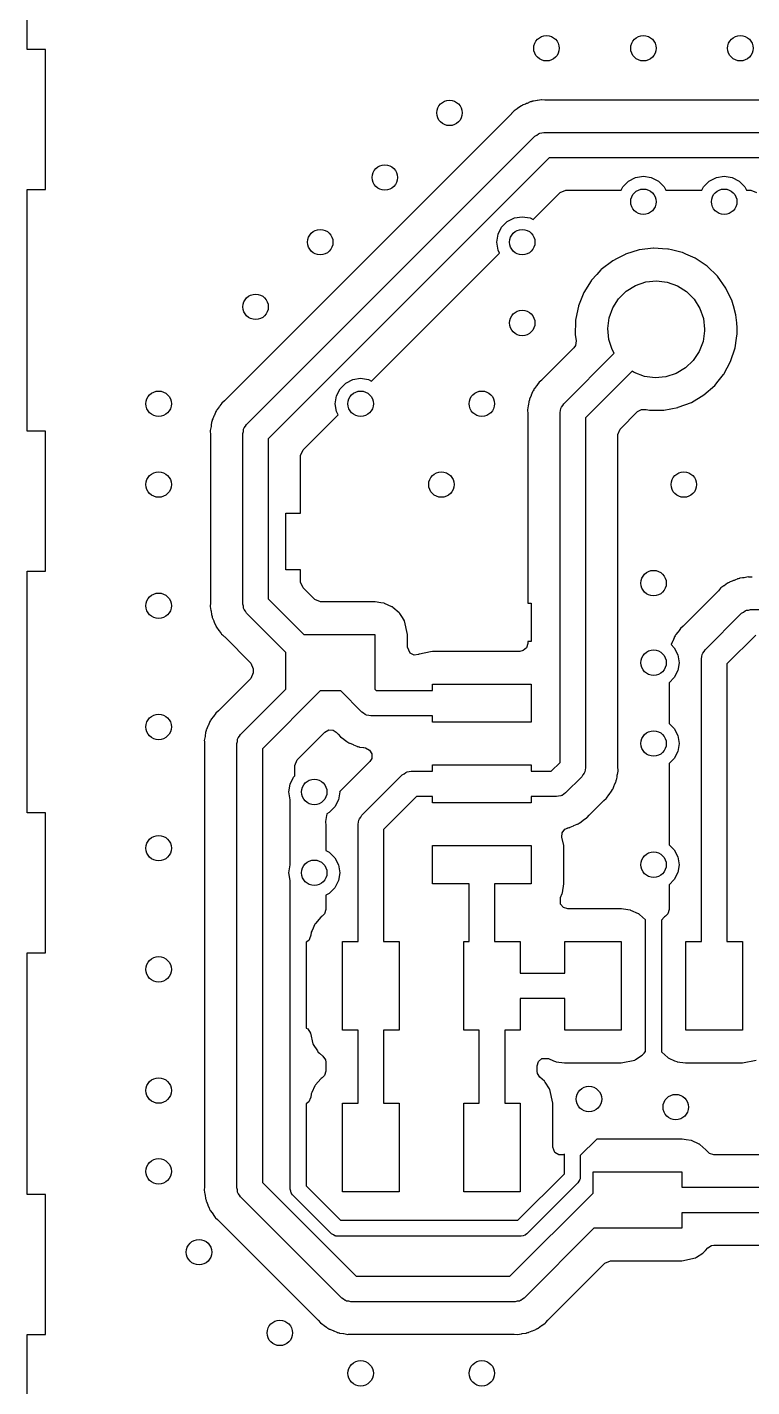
# Model space of a CAD drawing. Extents: x 0.01 to 3.57, y 0.02 to 1.96.
# Drawn here: x 0.01 to 0.459, y 0.679 to 1.521 of the extents above; entities that cross this region are included whole.
import ezdxf

# ---------------------------------------------------------------- set-up
doc = ezdxf.new("R2010")
doc.units = 0
doc.header["$MEASUREMENT"] = 0
doc.layers.add('BLACK', color=7, linetype='CONTINUOUS')

msp = doc.modelspace()

# ---------------------------------------------------------------- linework, layer by layer
at = {"layer": 'BLACK', "linetype": 'CONTINUOUS'}
for p, q in [((0.010197, 1.50701), (0.010197, 1.6074)), ((0.021535, 1.50701), (0.010197, 1.50701)), ((0.021535, 1.42039), (0.021535, 1.50701)), ((0.316661, 1.47244), (0.316567, 1.47239)), ((0.316907, 1.47261), (0.316661, 1.47244)), ((0.317187, 1.47272), (0.316907, 1.47261)), ((0.318509, 1.47322), (0.317187, 1.47272)), ((0.317187, 1.47272), (0.317187, 1.47272)), ((0.319259, 1.4735), (0.318509, 1.47322)), ((0.3195, 1.4736), (0.319259, 1.4735)), ((0.321528, 1.47449), (0.3195, 1.4736)), ((0.321802, 1.47461), (0.321528, 1.47449)), ((0.321528, 1.47449), (0.321528, 1.47449)), ((0.322097, 1.47466), (0.321802, 1.47461)), ((0.322197, 1.47469), (0.322097, 1.47466)), ((0.32284, 1.47487), (0.322197, 1.47469)), ((0.322941, 1.47489), (0.32284, 1.47487)), ((0.323221, 1.475), (0.322941, 1.47489)), ((0.323517, 1.47503), (0.323221, 1.475)), ((0.323518, 1.47503), (0.323517, 1.47503)), ((0.324716, 1.47518), (0.323518, 1.47503)), ((0.325717, 1.4753), (0.324716, 1.47518)), ((0.325973, 1.47534), (0.325717, 1.4753)), ((0.328451, 1.47577), (0.325973, 1.47534)), ((0.328749, 1.47575), (0.328451, 1.47577)), ((0.330605, 1.47562), (0.328749, 1.47575)), ((0.328749, 1.47575), (0.328749, 1.47575)), ((0.330942, 1.47561), (0.330605, 1.47562)), ((0.470704, 1.47561), (0.330942, 1.47561)), ((0.309609, 1.46685), (0.132534, 1.28978)), ((0.309805, 1.46706), (0.309609, 1.46685)), ((0.309996, 1.46727), (0.309805, 1.46706)), ((0.311345, 1.46879), (0.309996, 1.46727)), ((0.311591, 1.46896), (0.311345, 1.46879)), ((0.313417, 1.47021), (0.311591, 1.46896)), ((0.311591, 1.46896), (0.311591, 1.46896)), ((0.313626, 1.47036), (0.313417, 1.47021)), ((0.315622, 1.4719), (0.313626, 1.47036)), ((0.315896, 1.47202), (0.315622, 1.4719)), ((0.315987, 1.47207), (0.315896, 1.47202)), ((0.316567, 1.47239), (0.315987, 1.47207)), ((0.328639, 1.4553), (0.329921, 1.45559)), ((0.329921, 1.45559), (0.471549, 1.45559)), ((0.145968, 1.2749), (0.324363, 1.45329)), ((0.324363, 1.45329), (0.325478, 1.45399)), ((0.325478, 1.45399), (0.326507, 1.45481)), ((0.326507, 1.45481), (0.326948, 1.45491)), ((0.326948, 1.45491), (0.327332, 1.45515)), ((0.327332, 1.45515), (0.328639, 1.4553)), ((0.333183, 1.43984), (0.159409, 1.26607)), ((0.468274, 1.43984), (0.333183, 1.43984)), ((0.377699, 1.41982), (0.378795, 1.42197)), ((0.378795, 1.42197), (0.382279, 1.42546)), ((0.382279, 1.42546), (0.386669, 1.42769)), ((0.386669, 1.42769), (0.391535, 1.42846)), ((0.391535, 1.42846), (0.396402, 1.42769)), ((0.396402, 1.42769), (0.400792, 1.42546)), ((0.400792, 1.42546), (0.404276, 1.42197)), ((0.404276, 1.42197), (0.405371, 1.41982)), ((0.427699, 1.41982), (0.428795, 1.42197)), ((0.428795, 1.42197), (0.432279, 1.42546)), ((0.432279, 1.42546), (0.436669, 1.42769)), ((0.436669, 1.42769), (0.441535, 1.42846)), ((0.441535, 1.42846), (0.446402, 1.42769)), ((0.446402, 1.42769), (0.450792, 1.42546)), ((0.450792, 1.42546), (0.454276, 1.42197)), ((0.454276, 1.42197), (0.455371, 1.41982)), ((0.010197, 1.27079), (0.010197, 1.42039)), ((0.010197, 1.42039), (0.021535, 1.42039)), ((0.323352, 1.4017), (0.340022, 1.41837)), ((0.340022, 1.41837), (0.34353, 1.41982)), ((0.34353, 1.41982), (0.377699, 1.41982)), ((0.405371, 1.41982), (0.427699, 1.41982)), ((0.455371, 1.41982), (0.457927, 1.41982)), ((0.457927, 1.41982), (0.461434, 1.41837)), ((0.301558, 1.39258), (0.303795, 1.39697)), ((0.303795, 1.39697), (0.307279, 1.40046)), ((0.307279, 1.40046), (0.311669, 1.40269)), ((0.311669, 1.40269), (0.316535, 1.40346)), ((0.316535, 1.40346), (0.321402, 1.40269)), ((0.321402, 1.40269), (0.323352, 1.4017)), ((0.300787, 1.38772), (0.301558, 1.39258)), ((0.223352, 1.3017), (0.302552, 1.3809)), ((0.301558, 1.38285), (0.300787, 1.38772)), ((0.302552, 1.3809), (0.301558, 1.38285)), ((0.380247, 1.38015), (0.375273, 1.37759)), ((0.380443, 1.38026), (0.380247, 1.38015)), ((0.380247, 1.38015), (0.380247, 1.38015)), ((0.388973, 1.38288), (0.380443, 1.38026)), ((0.397833, 1.38395), (0.388973, 1.38288)), ((0.398053, 1.38394), (0.397833, 1.38395)), ((0.403271, 1.38364), (0.398053, 1.38394)), ((0.398053, 1.38394), (0.398053, 1.38394)), ((0.406742, 1.38344), (0.403271, 1.38364)), ((0.406957, 1.38339), (0.406742, 1.38344)), ((0.408958, 1.38291), (0.406957, 1.38339)), ((0.406957, 1.38339), (0.406957, 1.38339)), ((0.41542, 1.38135), (0.408958, 1.38291)), ((0.415623, 1.38127), (0.41542, 1.38135)), ((0.417683, 1.38036), (0.415623, 1.38127)), ((0.415623, 1.38127), (0.415623, 1.38127)), ((0.423592, 1.37777), (0.417683, 1.38036)), ((0.372513, 1.37616), (0.365432, 1.37073)), ((0.375273, 1.37759), (0.372513, 1.37616)), ((0.430999, 1.37279), (0.423592, 1.37777)), ((0.437408, 1.36658), (0.430999, 1.37279)), ((0.359183, 1.36374), (0.354684, 1.35657)), ((0.359309, 1.36394), (0.359183, 1.36374)), ((0.359426, 1.36413), (0.359309, 1.36394)), ((0.359309, 1.36394), (0.359309, 1.36394)), ((0.362691, 1.36772), (0.359426, 1.36413)), ((0.365284, 1.37057), (0.362691, 1.36772)), ((0.365432, 1.37073), (0.365284, 1.37057)), ((0.365284, 1.37057), (0.365284, 1.37057)), ((0.386636, 1.36092), (0.392967, 1.36308)), ((0.392967, 1.36308), (0.399619, 1.36378)), ((0.399619, 1.36378), (0.40626, 1.36299)), ((0.442616, 1.35933), (0.437408, 1.36658)), ((0.354684, 1.35657), (0.351355, 1.34829)), ((0.376161, 1.35274), (0.38094, 1.35742)), ((0.38094, 1.35742), (0.386636, 1.36092)), ((0.40626, 1.36299), (0.412561, 1.36074)), ((0.412561, 1.36074), (0.418208, 1.35716)), ((0.418208, 1.35716), (0.42292, 1.35241)), ((0.446458, 1.35128), (0.442616, 1.35933)), ((0.35131, 1.34807), (0.349723, 1.34041)), ((0.351355, 1.34829), (0.35131, 1.34807)), ((0.35131, 1.34807), (0.35131, 1.34807)), ((0.370251, 1.34083), (0.372538, 1.34712)), ((0.372538, 1.34712), (0.376161, 1.35274)), ((0.42292, 1.35241), (0.426464, 1.34674)), ((0.426464, 1.34674), (0.428664, 1.34043)), ((0.446516, 1.35106), (0.446458, 1.35128)), ((0.447262, 1.34834), (0.446516, 1.35106)), ((0.446516, 1.35106), (0.446516, 1.35106)), ((0.448813, 1.34267), (0.447262, 1.34834)), ((0.349524, 1.33873), (0.349312, 1.33063)), ((0.349539, 1.33933), (0.349524, 1.33873)), ((0.349545, 1.33955), (0.349539, 1.33933)), ((0.349539, 1.33933), (0.349539, 1.33933)), ((0.349723, 1.34041), (0.349545, 1.33955)), ((0.369412, 1.3342), (0.370251, 1.34083)), ((0.428664, 1.34043), (0.429409, 1.33378)), ((0.449253, 1.33774), (0.448813, 1.34267)), ((0.349312, 1.33063), (0.34991, 1.32672)), ((0.370065, 1.32754), (0.369412, 1.3342)), ((0.429398, 1.33294), (0.428467, 1.32632)), ((0.429409, 1.33378), (0.429398, 1.33294)), ((0.449135, 1.32833), (0.449517, 1.33101)), ((0.449521, 1.33474), (0.449253, 1.33774)), ((0.449517, 1.33101), (0.449538, 1.33115)), ((0.449517, 1.33101), (0.449517, 1.33101)), ((0.449606, 1.33378), (0.449521, 1.33474)), ((0.449538, 1.33115), (0.449547, 1.33151)), ((0.449547, 1.33151), (0.449603, 1.33364)), ((0.449603, 1.33364), (0.449606, 1.33378)), ((0.449603, 1.33364), (0.449603, 1.33364)), ((0.348531, 1.32235), (0.328833, 1.30265)), ((0.349554, 1.32384), (0.348531, 1.32235)), ((0.349927, 1.32661), (0.349554, 1.32384)), ((0.34991, 1.32672), (0.349927, 1.32661)), ((0.372176, 1.3212), (0.370065, 1.32754)), ((0.373502, 1.31901), (0.372176, 1.3212)), ((0.428467, 1.32632), (0.426092, 1.32007)), ((0.445478, 1.31384), (0.44828, 1.32232)), ((0.44828, 1.32232), (0.449135, 1.32833)), ((0.342267, 1.28777), (0.373502, 1.31901)), ((0.422391, 1.3145), (0.417547, 1.30988)), ((0.426092, 1.32007), (0.422391, 1.3145)), ((0.441219, 1.306), (0.445478, 1.31384)), ((0.384604, 1.30784), (0.355709, 1.27894)), ((0.385883, 1.307), (0.384604, 1.30784)), ((0.392152, 1.30467), (0.385883, 1.307)), ((0.398781, 1.30379), (0.392152, 1.30467)), ((0.405442, 1.30439), (0.398781, 1.30379)), ((0.411803, 1.30646), (0.405442, 1.30439)), ((0.417547, 1.30988), (0.411803, 1.30646)), ((0.437852, 1.3018), (0.441081, 1.30583)), ((0.441081, 1.30583), (0.441082, 1.30583)), ((0.441082, 1.30583), (0.441219, 1.306)), ((0.201558, 1.29258), (0.203795, 1.29697)), ((0.203795, 1.29697), (0.207279, 1.30046)), ((0.207279, 1.30046), (0.211669, 1.30269)), ((0.211669, 1.30269), (0.216535, 1.30346)), ((0.216535, 1.30346), (0.221402, 1.30269)), ((0.221402, 1.30269), (0.223352, 1.3017)), ((0.323251, 1.29572), (0.323078, 1.29548)), ((0.323301, 1.29582), (0.323251, 1.29572)), ((0.323629, 1.29639), (0.323301, 1.29582)), ((0.323684, 1.29648), (0.323629, 1.29639)), ((0.323807, 1.29676), (0.323684, 1.29648)), ((0.32417, 1.29722), (0.323807, 1.29676)), ((0.325358, 1.29873), (0.32417, 1.29722)), ((0.325513, 1.29894), (0.325358, 1.29873)), ((0.326035, 1.29969), (0.325513, 1.29894)), ((0.326959, 1.301), (0.326035, 1.29969)), ((0.328587, 1.30242), (0.326959, 1.301)), ((0.328833, 1.30265), (0.328587, 1.30242)), ((0.428914, 1.29317), (0.43564, 1.29904)), ((0.43564, 1.29904), (0.437852, 1.3018)), ((0.13066, 1.28813), (0.129475, 1.28644)), ((0.132288, 1.28955), (0.13066, 1.28813)), ((0.132534, 1.28978), (0.132288, 1.28955)), ((0.200787, 1.28772), (0.201558, 1.29258)), ((0.201558, 1.28285), (0.200787, 1.28772)), ((0.320627, 1.28919), (0.320357, 1.28714)), ((0.320735, 1.28947), (0.320627, 1.28919)), ((0.320762, 1.28957), (0.320735, 1.28947)), ((0.320943, 1.29021), (0.320762, 1.28957)), ((0.320975, 1.29031), (0.320943, 1.29021)), ((0.32103, 1.2906), (0.320975, 1.29031)), ((0.322065, 1.2929), (0.32103, 1.2906)), ((0.322165, 1.29314), (0.322065, 1.2929)), ((0.32297, 1.2952), (0.322165, 1.29314)), ((0.323078, 1.29548), (0.32297, 1.2952)), ((0.32297, 1.2952), (0.32297, 1.2952)), ((0.341567, 1.28666), (0.342267, 1.28777)), ((0.417239, 1.28707), (0.421257, 1.28859)), ((0.421257, 1.28859), (0.428914, 1.29317)), ((0.125765, 1.28002), (0.125016, 1.27836)), ((0.125866, 1.28026), (0.125765, 1.28002)), ((0.125876, 1.28029), (0.125866, 1.28026)), ((0.126268, 1.28129), (0.125876, 1.28029)), ((0.12667, 1.28233), (0.126268, 1.28129)), ((0.126779, 1.2826), (0.12667, 1.28233)), ((0.12667, 1.28233), (0.12667, 1.28233)), ((0.126951, 1.28285), (0.126779, 1.2826)), ((0.127001, 1.28294), (0.126951, 1.28285)), ((0.12733, 1.28352), (0.127001, 1.28294)), ((0.127385, 1.28361), (0.12733, 1.28352)), ((0.127508, 1.28388), (0.127385, 1.28361)), ((0.127753, 1.2842), (0.127508, 1.28388)), ((0.129059, 1.28586), (0.127753, 1.2842)), ((0.129214, 1.28607), (0.129059, 1.28586)), ((0.129475, 1.28644), (0.129214, 1.28607)), ((0.180882, 1.25923), (0.202552, 1.2809)), ((0.202552, 1.2809), (0.201558, 1.28285)), ((0.320258, 1.28644), (0.3198, 1.28397)), ((0.3198, 1.28397), (0.319817, 1.28367)), ((0.319817, 1.28367), (0.319817, 1.28367)), ((0.319817, 1.28367), (0.319933, 1.28166)), ((0.319933, 1.28166), (0.319941, 1.28137)), ((0.319941, 1.28137), (0.319941, 1.16429)), ((0.320298, 1.2867), (0.320258, 1.28644)), ((0.320357, 1.28714), (0.320298, 1.2867)), ((0.339961, 1.28222), (0.340255, 1.2835)), ((0.339961, 1.06578), (0.339961, 1.28222)), ((0.340255, 1.2835), (0.340403, 1.28481)), ((0.340403, 1.28481), (0.340644, 1.28519)), ((0.340644, 1.28519), (0.340746, 1.28563)), ((0.340746, 1.28563), (0.341567, 1.28666)), ((0.355709, 1.27894), (0.355709, 1.06251)), ((0.377181, 1.2721), (0.387961, 1.28288)), ((0.387961, 1.28288), (0.390414, 1.28422)), ((0.390414, 1.28422), (0.392322, 1.28426)), ((0.392322, 1.28426), (0.39331, 1.28409)), ((0.39331, 1.28409), (0.395209, 1.28376)), ((0.395209, 1.28376), (0.39543, 1.28376)), ((0.39543, 1.28376), (0.399488, 1.28378)), ((0.39543, 1.28376), (0.39543, 1.28376)), ((0.399488, 1.28378), (0.404133, 1.28381)), ((0.404133, 1.28381), (0.412908, 1.28543)), ((0.412908, 1.28543), (0.413115, 1.28551)), ((0.413115, 1.28551), (0.417239, 1.28707)), ((0.413115, 1.28551), (0.413115, 1.28551)), ((0.021535, 1.27079), (0.010197, 1.27079)), ((0.021535, 1.18417), (0.021535, 1.27079)), ((0.123959, 1.27357), (0.1235, 1.27109)), ((0.1235, 1.27109), (0.123518, 1.2708)), ((0.123518, 1.2708), (0.123518, 1.2708)), ((0.123518, 1.2708), (0.123634, 1.26879)), ((0.123999, 1.27382), (0.123959, 1.27357)), ((0.124084, 1.27447), (0.123999, 1.27382)), ((0.124327, 1.27632), (0.124084, 1.27447)), ((0.124436, 1.2766), (0.124327, 1.27632)), ((0.124462, 1.2767), (0.124436, 1.2766)), ((0.124644, 1.27734), (0.124462, 1.2767)), ((0.124676, 1.27744), (0.124644, 1.27734)), ((0.12473, 1.27773), (0.124676, 1.27744)), ((0.125016, 1.27836), (0.12473, 1.27773)), ((0.143661, 1.26934), (0.143956, 1.27063)), ((0.143956, 1.27063), (0.144104, 1.27193)), ((0.144104, 1.27193), (0.144345, 1.27232)), ((0.144345, 1.27232), (0.144446, 1.27276)), ((0.144446, 1.27276), (0.145268, 1.27379)), ((0.145268, 1.27379), (0.145968, 1.2749)), ((0.375728, 1.2686), (0.377181, 1.2721)), ((0.123634, 1.26879), (0.123642, 1.2685)), ((0.123642, 1.2685), (0.123642, 1.1648)), ((0.143661, 1.16378), (0.143661, 1.26934)), ((0.159409, 1.26607), (0.159409, 1.16704)), ((0.375728, 1.06335), (0.375728, 1.2686)), ((0.179429, 1.25572), (0.180882, 1.25923)), ((0.179429, 1.21998), (0.179429, 1.25572)), ((0.170335, 1.18498), (0.170335, 1.21998)), ((0.170335, 1.21998), (0.179429, 1.21998)), ((0.010197, 1.03457), (0.010197, 1.18417)), ((0.010197, 1.18417), (0.021535, 1.18417)), ((0.179429, 1.18498), (0.170335, 1.18498)), ((0.179429, 1.17739), (0.179429, 1.18498)), ((0.446462, 1.17798), (0.445139, 1.17748)), ((0.447212, 1.17826), (0.446462, 1.17798)), ((0.447452, 1.17836), (0.447212, 1.17826)), ((0.447644, 1.17845), (0.447452, 1.17836)), ((0.448572, 1.17885), (0.447644, 1.17845)), ((0.449481, 1.17925), (0.448572, 1.17885)), ((0.449755, 1.17937), (0.449481, 1.17925)), ((0.449481, 1.17925), (0.449481, 1.17925)), ((0.450049, 1.17942), (0.449755, 1.17937)), ((0.45015, 1.17945), (0.450049, 1.17942)), ((0.450792, 1.17963), (0.45015, 1.17945)), ((0.450894, 1.17965), (0.450792, 1.17963)), ((0.451173, 1.17976), (0.450894, 1.17965)), ((0.45147, 1.1798), (0.451173, 1.17976)), ((0.452797, 1.17996), (0.45147, 1.1798)), ((0.45147, 1.1798), (0.45147, 1.1798)), ((0.45367, 1.18006), (0.452797, 1.17996)), ((0.453925, 1.1801), (0.45367, 1.18006)), ((0.456404, 1.18053), (0.453925, 1.1801)), ((0.456702, 1.18051), (0.456404, 1.18053)), ((0.458558, 1.18039), (0.456702, 1.18051)), ((0.456702, 1.18051), (0.456702, 1.18051)), ((0.458895, 1.18037), (0.458558, 1.18039)), ((0.180882, 1.17388), (0.179429, 1.17739)), ((0.188133, 1.16663), (0.180882, 1.17388)), ((0.437562, 1.17162), (0.416333, 1.15039)), ((0.437758, 1.17182), (0.437562, 1.17162)), ((0.437939, 1.17203), (0.437758, 1.17182)), ((0.439297, 1.17355), (0.437939, 1.17203)), ((0.439544, 1.17372), (0.439297, 1.17355)), ((0.44137, 1.17498), (0.439544, 1.17372)), ((0.439544, 1.17372), (0.439544, 1.17372)), ((0.441579, 1.17513), (0.44137, 1.17498)), ((0.443575, 1.17666), (0.441579, 1.17513)), ((0.443849, 1.17678), (0.443575, 1.17666)), ((0.44394, 1.17683), (0.443849, 1.17678)), ((0.44452, 1.17716), (0.44394, 1.17683)), ((0.444613, 1.1772), (0.44452, 1.17716)), ((0.44486, 1.17737), (0.444613, 1.1772)), ((0.445139, 1.17748), (0.44486, 1.17737)), ((0.445139, 1.17748), (0.445139, 1.17748)), ((0.12363, 1.16446), (0.123483, 1.16231)), ((0.123483, 1.16231), (0.123916, 1.15983)), ((0.123642, 1.1648), (0.12363, 1.16446)), ((0.143954, 1.1625), (0.143661, 1.16378)), ((0.144099, 1.16119), (0.143954, 1.1625)), ((0.14434, 1.16081), (0.144099, 1.16119)), ((0.159409, 1.16704), (0.18147, 1.14498)), ((0.19164, 1.16518), (0.188133, 1.16663)), ((0.225335, 1.16518), (0.19164, 1.16518)), ((0.22551, 1.16515), (0.225335, 1.16518)), ((0.229123, 1.16463), (0.22551, 1.16515)), ((0.22551, 1.16515), (0.22551, 1.16515)), ((0.231025, 1.16436), (0.229123, 1.16463)), ((0.231347, 1.16421), (0.231025, 1.16436)), ((0.235931, 1.16212), (0.231347, 1.16421)), ((0.236254, 1.16197), (0.235931, 1.16212)), ((0.235931, 1.16212), (0.235931, 1.16212)), ((0.236522, 1.16174), (0.236254, 1.16197)), ((0.24033, 1.15844), (0.236522, 1.16174)), ((0.236522, 1.16174), (0.236522, 1.16174)), ((0.319941, 1.16429), (0.322047, 1.16429)), ((0.322047, 1.16429), (0.322047, 1.14067)), ((0.123916, 1.15983), (0.123954, 1.15958)), ((0.123954, 1.15958), (0.124256, 1.15708)), ((0.124256, 1.15708), (0.124362, 1.1568)), ((0.124362, 1.1568), (0.124387, 1.1567)), ((0.124387, 1.1567), (0.124562, 1.15605)), ((0.124562, 1.15605), (0.124592, 1.15595)), ((0.124592, 1.15595), (0.124644, 1.15566)), ((0.124644, 1.15566), (0.124764, 1.15539)), ((0.124764, 1.15539), (0.124764, 1.15539)), ((0.124764, 1.15539), (0.125655, 1.15336)), ((0.125655, 1.15336), (0.125753, 1.15312)), ((0.125753, 1.15312), (0.125993, 1.15248)), ((0.14444, 1.16036), (0.14434, 1.16081)), ((0.14526, 1.15934), (0.14444, 1.16036)), ((0.145958, 1.15822), (0.14526, 1.15934)), ((0.170335, 1.13384), (0.145958, 1.15822)), ((0.240598, 1.15821), (0.24033, 1.15844)), ((0.24079, 1.15791), (0.240598, 1.15821)), ((0.242411, 1.15539), (0.24079, 1.15791)), ((0.24079, 1.15791), (0.24079, 1.15791)), ((0.243706, 1.15337), (0.242411, 1.15539)), ((0.245531, 1.14498), (0.243706, 1.15337)), ((0.429767, 1.13551), (0.452316, 1.15806)), ((0.452316, 1.15806), (0.453431, 1.15876)), ((0.453431, 1.15876), (0.454459, 1.15958)), ((0.454459, 1.15958), (0.454901, 1.15968)), ((0.454901, 1.15968), (0.455284, 1.15992)), ((0.455284, 1.15992), (0.456592, 1.16006)), ((0.456592, 1.16006), (0.457874, 1.16035)), ((0.457874, 1.16035), (0.473622, 1.16035)), ((0.125993, 1.15248), (0.126642, 1.15077)), ((0.126642, 1.15077), (0.126811, 1.15052)), ((0.126811, 1.15052), (0.12686, 1.15042)), ((0.12686, 1.15042), (0.127183, 1.14985)), ((0.127183, 1.14985), (0.127237, 1.14975)), ((0.127237, 1.14975), (0.127357, 1.14948)), ((0.127357, 1.14948), (0.128888, 1.14748)), ((0.128888, 1.14748), (0.12904, 1.14728)), ((0.12904, 1.14728), (0.130295, 1.14545)), ((0.130295, 1.14545), (0.130295, 1.14545)), ((0.130295, 1.14545), (0.130464, 1.1452)), ((0.130464, 1.1452), (0.131013, 1.14471)), ((0.131013, 1.14471), (0.132192, 1.14366)), ((0.18147, 1.14498), (0.225335, 1.14498)), ((0.225335, 1.14498), (0.225335, 1.11112)), ((0.245531, 1.13706), (0.245531, 1.14498)), ((0.411307, 1.14449), (0.411184, 1.14422)), ((0.411591, 1.14485), (0.411307, 1.14449)), ((0.412858, 1.14647), (0.411591, 1.14485)), ((0.413013, 1.14668), (0.412858, 1.14647)), ((0.41358, 1.14749), (0.413013, 1.14668)), ((0.414459, 1.14874), (0.41358, 1.14749)), ((0.416087, 1.15016), (0.414459, 1.14874)), ((0.416333, 1.15039), (0.416087, 1.15016)), ((0.461136, 1.14461), (0.443209, 1.12668)), ((0.132192, 1.14366), (0.1324, 1.14347)), ((0.1324, 1.14347), (0.148685, 1.12718)), ((0.247112, 1.13343), (0.245531, 1.13706)), ((0.319153, 1.13677), (0.317041, 1.13494)), ((0.319941, 1.13945), (0.319153, 1.13677)), ((0.322047, 1.14067), (0.319941, 1.14067)), ((0.319941, 1.14067), (0.319941, 1.13945)), ((0.409565, 1.14063), (0.408667, 1.13865)), ((0.408667, 1.13865), (0.410575, 1.13674)), ((0.409665, 1.14087), (0.409565, 1.14063)), ((0.41047, 1.14294), (0.409665, 1.14087)), ((0.410578, 1.14322), (0.41047, 1.14294)), ((0.41047, 1.14294), (0.41047, 1.14294)), ((0.410575, 1.13674), (0.412812, 1.13235)), ((0.410751, 1.14346), (0.410578, 1.14322)), ((0.410801, 1.14355), (0.410751, 1.14346)), ((0.411129, 1.14413), (0.410801, 1.14355)), ((0.411184, 1.14422), (0.411129, 1.14413)), ((0.170335, 1.11112), (0.170335, 1.13384)), ((0.249611, 1.13218), (0.247112, 1.13343)), ((0.252335, 1.13247), (0.249611, 1.13218)), ((0.252634, 1.13266), (0.252335, 1.13247)), ((0.253067, 1.13276), (0.252634, 1.13266)), ((0.259753, 1.13421), (0.253067, 1.13276)), ((0.253067, 1.13276), (0.253067, 1.13276)), ((0.261024, 1.13449), (0.259753, 1.13421)), ((0.31498, 1.13449), (0.261024, 1.13449)), ((0.317041, 1.13494), (0.31498, 1.13449)), ((0.412812, 1.13235), (0.413583, 1.12748)), ((0.413583, 1.12748), (0.412812, 1.12261)), ((0.427461, 1.12995), (0.427755, 1.13124)), ((0.427461, 0.95498), (0.427461, 1.12995)), ((0.427755, 1.13124), (0.427903, 1.13254)), ((0.427903, 1.13254), (0.428144, 1.13293)), ((0.428144, 1.13293), (0.428246, 1.13337)), ((0.428246, 1.13337), (0.429067, 1.1344)), ((0.429067, 1.1344), (0.429767, 1.13551)), ((0.148685, 1.12718), (0.150138, 1.12367)), ((0.150138, 1.12129), (0.148685, 1.11778)), ((0.150138, 1.12367), (0.150138, 1.12129)), ((0.412812, 1.12261), (0.410575, 1.11822)), ((0.443209, 1.12668), (0.443209, 0.95498)), ((0.148685, 1.11778), (0.128834, 1.09793)), ((0.142267, 1.08305), (0.170335, 1.11112)), ((0.225335, 1.11112), (0.226096, 1.11035)), ((0.261024, 1.11035), (0.261024, 1.11429)), ((0.261024, 1.11429), (0.322047, 1.11429)), ((0.322047, 1.11429), (0.322047, 1.09067)), ((0.410575, 1.11822), (0.407441, 1.11509)), ((0.407441, 1.11509), (0.407441, 1.08987)), ((0.19147, 1.10998), (0.155709, 1.07422)), ((0.204199, 1.10998), (0.19147, 1.10998)), ((0.217267, 1.09691), (0.204199, 1.10998)), ((0.226096, 1.11035), (0.261024, 1.11035)), ((0.125358, 1.09401), (0.124344, 1.09272)), ((0.125513, 1.09422), (0.125358, 1.09401)), ((0.125541, 1.09426), (0.125513, 1.09422)), ((0.126959, 1.09628), (0.125541, 1.09426)), ((0.128587, 1.0977), (0.126959, 1.09628)), ((0.128834, 1.09793), (0.128587, 1.0977)), ((0.21838, 1.09621), (0.217267, 1.09691)), ((0.219408, 1.09539), (0.21838, 1.09621)), ((0.219849, 1.09529), (0.219408, 1.09539)), ((0.220232, 1.09505), (0.219849, 1.09529)), ((0.221539, 1.0949), (0.220232, 1.09505)), ((0.222821, 1.09461), (0.221539, 1.0949)), ((0.261024, 1.09461), (0.222821, 1.09461)), ((0.261024, 1.09067), (0.261024, 1.09461)), ((0.120943, 1.08549), (0.120762, 1.08485)), ((0.120975, 1.08559), (0.120943, 1.08549)), ((0.12103, 1.08588), (0.120975, 1.08559)), ((0.121169, 1.08619), (0.12103, 1.08588)), ((0.122064, 1.08817), (0.121169, 1.08619)), ((0.122165, 1.08841), (0.122064, 1.08817)), ((0.12297, 1.09048), (0.122165, 1.08841)), ((0.123078, 1.09075), (0.12297, 1.09048)), ((0.12297, 1.09048), (0.12297, 1.09048)), ((0.12325, 1.091), (0.123078, 1.09075)), ((0.123301, 1.09109), (0.12325, 1.091)), ((0.123629, 1.09167), (0.123301, 1.09109)), ((0.123684, 1.09176), (0.123629, 1.09167)), ((0.123807, 1.09203), (0.123684, 1.09176)), ((0.124344, 1.09272), (0.123807, 1.09203)), ((0.194327, 1.08452), (0.19678, 1.08586)), ((0.19678, 1.08586), (0.199568, 1.08567)), ((0.199568, 1.08567), (0.201342, 1.08452)), ((0.322047, 1.09067), (0.261024, 1.09067)), ((0.407441, 1.08987), (0.410575, 1.08674)), ((0.410575, 1.08674), (0.412812, 1.08235)), ((0.120258, 1.08172), (0.1198, 1.07924)), ((0.1198, 1.07924), (0.119817, 1.07895)), ((0.119817, 1.07895), (0.119817, 1.07895)), ((0.119817, 1.07895), (0.119933, 1.07693)), ((0.120298, 1.08197), (0.120258, 1.08172)), ((0.120299, 1.08197), (0.120298, 1.08197)), ((0.120627, 1.08447), (0.120299, 1.08197)), ((0.120735, 1.08474), (0.120627, 1.08447)), ((0.120762, 1.08485), (0.120735, 1.08474)), ((0.139961, 1.07749), (0.140255, 1.07878)), ((0.139961, 0.80248), (0.139961, 1.07749)), ((0.140255, 1.07878), (0.140403, 1.08008)), ((0.140403, 1.08008), (0.140644, 1.08047)), ((0.140644, 1.08047), (0.140746, 1.08091)), ((0.140746, 1.08091), (0.141567, 1.08193)), ((0.141567, 1.08193), (0.142267, 1.08305)), ((0.177181, 1.06738), (0.194327, 1.08452)), ((0.201342, 1.08452), (0.202388, 1.08348)), ((0.202388, 1.08348), (0.202619, 1.08323)), ((0.202619, 1.08323), (0.204038, 1.0816)), ((0.204038, 1.0816), (0.206096, 1.08016)), ((0.206096, 1.08016), (0.206305, 1.08)), ((0.206305, 1.08), (0.207955, 1.07871)), ((0.207955, 1.07871), (0.208283, 1.07845)), ((0.208283, 1.07845), (0.208556, 1.07833)), ((0.208556, 1.07833), (0.208647, 1.07827)), ((0.208647, 1.07827), (0.209222, 1.07795)), ((0.209222, 1.07795), (0.209316, 1.0779)), ((0.209316, 1.0779), (0.20956, 1.07772)), ((0.20956, 1.07772), (0.209839, 1.07762)), ((0.209839, 1.07762), (0.209839, 1.07762)), ((0.209839, 1.07762), (0.210425, 1.07739)), ((0.210425, 1.07739), (0.211903, 1.07681)), ((0.412812, 1.08235), (0.413583, 1.07748)), ((0.413583, 1.07748), (0.412812, 1.07261)), ((0.119933, 1.07693), (0.119941, 1.07665)), ((0.119941, 1.07665), (0.119941, 0.803502)), ((0.155709, 1.07422), (0.155709, 0.805742)), ((0.211903, 1.07681), (0.212143, 1.07671)), ((0.212143, 1.07671), (0.214162, 1.0758)), ((0.214162, 1.0758), (0.214162, 1.0758)), ((0.214162, 1.0758), (0.214434, 1.07568)), ((0.214434, 1.07568), (0.214729, 1.07562)), ((0.214729, 1.07562), (0.21483, 1.07559)), ((0.21483, 1.07559), (0.215469, 1.07541)), ((0.215469, 1.07541), (0.21557, 1.07538)), ((0.21557, 1.07538), (0.215849, 1.07527)), ((0.215849, 1.07527), (0.218342, 1.07494)), ((0.218342, 1.07494), (0.218598, 1.0749)), ((0.218598, 1.0749), (0.21963, 1.07471)), ((0.21963, 1.07471), (0.222124, 1.07345)), ((0.222124, 1.07345), (0.223538, 1.07104)), ((0.223538, 1.07104), (0.223425, 1.06825)), ((0.412812, 1.07261), (0.410575, 1.06822)), ((0.175728, 1.06387), (0.177181, 1.06738)), ((0.175728, 1.05737), (0.175728, 1.06387)), ((0.222234, 1.06633), (0.203833, 1.04793)), ((0.223425, 1.06825), (0.222234, 1.06633)), ((0.246553, 1.06006), (0.247835, 1.06035)), ((0.247835, 1.06035), (0.261024, 1.06035)), ((0.261024, 1.06035), (0.261024, 1.06429)), ((0.261024, 1.06429), (0.322047, 1.06429)), ((0.322047, 1.06429), (0.322047, 1.06035)), ((0.322047, 1.06035), (0.334534, 1.06035)), ((0.334534, 1.06035), (0.339961, 1.06578)), ((0.355414, 1.06122), (0.355266, 1.05992)), ((0.355709, 1.06251), (0.355414, 1.06122)), ((0.375412, 1.05828), (0.375815, 1.06046)), ((0.375737, 1.06307), (0.375728, 1.06335)), ((0.37587, 1.06076), (0.375737, 1.06307)), ((0.375815, 1.06046), (0.37587, 1.06076)), ((0.375815, 1.06046), (0.375815, 1.06046)), ((0.410575, 1.06822), (0.407441, 1.06509)), ((0.407441, 1.06509), (0.407441, 1.01487)), ((0.172087, 1.04748), (0.172857, 1.05235)), ((0.172857, 1.05235), (0.175094, 1.05674)), ((0.175094, 1.05674), (0.175728, 1.05737)), ((0.217267, 1.03305), (0.242277, 1.05806)), ((0.242277, 1.05806), (0.243391, 1.05876)), ((0.243391, 1.05876), (0.24442, 1.05958)), ((0.24442, 1.05958), (0.244861, 1.05968)), ((0.244861, 1.05968), (0.245245, 1.05992)), ((0.245245, 1.05992), (0.246553, 1.06006)), ((0.353402, 1.05695), (0.343353, 1.0469)), ((0.354102, 1.05807), (0.353402, 1.05695)), ((0.354924, 1.05909), (0.354102, 1.05807)), ((0.355025, 1.05953), (0.354924, 1.05909)), ((0.355266, 1.05992), (0.355025, 1.05953)), ((0.373504, 1.05159), (0.373605, 1.05183)), ((0.373605, 1.05183), (0.374517, 1.05385)), ((0.374517, 1.05385), (0.37464, 1.05412)), ((0.374517, 1.05385), (0.374517, 1.05385)), ((0.37464, 1.05412), (0.374694, 1.05441)), ((0.374694, 1.05441), (0.374726, 1.05451)), ((0.374726, 1.05451), (0.374908, 1.05515)), ((0.374908, 1.05515), (0.374934, 1.05526)), ((0.374934, 1.05526), (0.375043, 1.05553)), ((0.375043, 1.05553), (0.375229, 1.05695)), ((0.375229, 1.05695), (0.375371, 1.05803)), ((0.375371, 1.05803), (0.375412, 1.05828)), ((0.172857, 1.04261), (0.172087, 1.04748)), ((0.203583, 1.04748), (0.202812, 1.04261)), ((0.203587, 1.0477), (0.203553, 1.04767)), ((0.203553, 1.04767), (0.203583, 1.04748)), ((0.203833, 1.04793), (0.203587, 1.0477)), ((0.251096, 1.04461), (0.230709, 1.02422)), ((0.261024, 1.04461), (0.251096, 1.04461)), ((0.261024, 1.04067), (0.261024, 1.04461)), ((0.337795, 1.04461), (0.322047, 1.04461)), ((0.322047, 1.04461), (0.322047, 1.04067)), ((0.339078, 1.0449), (0.337795, 1.04461)), ((0.340385, 1.04504), (0.339078, 1.0449)), ((0.340769, 1.04528), (0.340385, 1.04504)), ((0.34121, 1.04539), (0.340769, 1.04528)), ((0.342238, 1.0462), (0.34121, 1.04539)), ((0.343353, 1.0469), (0.342238, 1.0462)), ((0.367082, 1.0423), (0.368484, 1.04353)), ((0.368484, 1.04353), (0.368485, 1.04353)), ((0.368485, 1.04353), (0.36871, 1.04372)), ((0.36871, 1.04372), (0.370156, 1.04578)), ((0.370156, 1.04578), (0.370311, 1.04599)), ((0.370311, 1.04599), (0.371862, 1.04797)), ((0.371862, 1.04797), (0.371985, 1.04824)), ((0.371985, 1.04824), (0.37204, 1.04833)), ((0.37204, 1.04833), (0.372369, 1.04891)), ((0.372369, 1.04891), (0.372419, 1.049)), ((0.372419, 1.049), (0.372591, 1.04925)), ((0.372591, 1.04925), (0.372731, 1.04961)), ((0.372731, 1.04961), (0.373504, 1.05159)), ((0.172913, 1.0425), (0.172857, 1.04261)), ((0.172913, 1.00246), (0.172913, 1.0425)), ((0.200575, 1.03822), (0.197091, 1.03474)), ((0.202812, 1.04261), (0.200575, 1.03822)), ((0.322047, 1.04067), (0.261024, 1.04067)), ((0.358108, 1.03335), (0.366835, 1.04207)), ((0.366835, 1.04207), (0.367082, 1.0423)), ((0.021535, 1.03457), (0.010197, 1.03457)), ((0.021535, 0.947953), (0.021535, 1.03457)), ((0.195258, 1.03172), (0.1948, 1.02924)), ((0.1948, 1.02924), (0.194817, 1.02895)), ((0.194817, 1.02895), (0.194817, 1.02895)), ((0.194817, 1.02895), (0.194933, 1.02693)), ((0.194933, 1.02693), (0.194941, 1.02665)), ((0.194941, 1.02665), (0.194941, 1.01132)), ((0.195298, 1.03197), (0.195258, 1.03172)), ((0.195384, 1.03262), (0.195298, 1.03197)), ((0.19556, 1.03396), (0.195384, 1.03262)), ((0.197091, 1.03474), (0.19556, 1.03396)), ((0.214961, 1.02749), (0.215255, 1.02878)), ((0.214961, 0.95498), (0.214961, 1.02749)), ((0.215255, 1.02878), (0.215403, 1.03008)), ((0.215403, 1.03008), (0.215644, 1.03047)), ((0.215644, 1.03047), (0.215746, 1.03091)), ((0.215746, 1.03091), (0.216567, 1.03193)), ((0.216567, 1.03193), (0.217267, 1.03305)), ((0.346188, 1.02571), (0.348217, 1.0266)), ((0.348217, 1.0266), (0.348457, 1.0267)), ((0.348457, 1.0267), (0.35053, 1.02748)), ((0.35053, 1.02748), (0.35081, 1.02759)), ((0.35053, 1.02748), (0.35053, 1.02748)), ((0.35081, 1.02759), (0.351056, 1.02776)), ((0.351056, 1.02776), (0.35115, 1.02781)), ((0.35115, 1.02781), (0.351729, 1.02813)), ((0.351729, 1.02813), (0.351821, 1.02818)), ((0.351821, 1.02818), (0.352095, 1.0283)), ((0.352095, 1.0283), (0.35409, 1.02983)), ((0.35409, 1.02983), (0.354299, 1.02998)), ((0.354299, 1.02998), (0.356372, 1.03141)), ((0.356372, 1.03141), (0.356646, 1.03172)), ((0.356646, 1.03172), (0.357912, 1.03314)), ((0.357912, 1.03314), (0.358108, 1.03335)), ((0.230709, 1.02422), (0.230709, 0.95498)), ((0.341125, 1.01944), (0.341324, 1.02223)), ((0.342244, 1.01429), (0.341125, 1.01944)), ((0.341324, 1.02223), (0.342999, 1.02446)), ((0.342999, 1.02446), (0.344505, 1.02518)), ((0.344496, 1.0252), (0.344748, 1.0253)), ((0.344505, 1.02518), (0.344496, 1.0252)), ((0.344748, 1.0253), (0.344776, 1.0253)), ((0.344776, 1.0253), (0.344789, 1.02531)), ((0.344789, 1.02531), (0.34488, 1.02533)), ((0.34488, 1.02533), (0.345517, 1.02551)), ((0.345517, 1.02551), (0.34562, 1.02554)), ((0.34562, 1.02554), (0.345914, 1.02559)), ((0.345914, 1.02559), (0.346188, 1.02571)), ((0.346188, 1.02571), (0.346188, 1.02571)), ((0.194941, 1.01132), (0.197091, 1.01022)), ((0.197091, 1.01022), (0.200575, 1.00674)), ((0.261024, 0.990669), (0.261024, 1.01429)), ((0.261024, 1.01429), (0.322047, 1.01429)), ((0.322047, 1.01429), (0.322047, 0.990669)), ((0.342244, 0.990669), (0.342244, 1.01429)), ((0.407441, 1.01487), (0.410575, 1.01174)), ((0.410575, 1.01174), (0.412812, 1.00735)), ((0.172087, 0.99748), (0.172857, 1.00235)), ((0.172857, 1.00235), (0.172913, 1.00246)), ((0.200575, 1.00674), (0.202812, 1.00235)), ((0.202812, 1.00235), (0.203583, 0.99748)), ((0.412812, 1.00735), (0.413583, 1.00248)), ((0.413583, 1.00248), (0.412812, 0.997614)), ((0.172857, 0.992614), (0.172087, 0.99748)), ((0.203583, 0.99748), (0.202812, 0.992614)), ((0.410575, 0.993224), (0.407441, 0.99009)), ((0.412812, 0.997614), (0.410575, 0.993224)), ((0.172913, 0.992504), (0.172857, 0.992614)), ((0.172913, 0.801712), (0.172913, 0.992504)), ((0.197091, 0.98474), (0.194941, 0.983644)), ((0.200575, 0.988224), (0.197091, 0.98474)), ((0.202812, 0.992614), (0.200575, 0.988224)), ((0.283661, 0.990669), (0.261024, 0.990669)), ((0.283661, 0.95498), (0.283661, 0.990669)), ((0.322047, 0.990669), (0.299409, 0.990669)), ((0.299409, 0.990669), (0.299409, 0.95498)), ((0.340156, 0.982199), (0.341279, 0.984656)), ((0.341279, 0.984656), (0.341426, 0.984979)), ((0.341426, 0.984979), (0.342244, 0.990669)), ((0.407441, 0.99009), (0.407441, 0.974773)), ((0.194941, 0.983644), (0.194941, 0.974773)), ((0.340156, 0.978077), (0.340156, 0.982199)), ((0.341987, 0.975965), (0.340156, 0.978077)), ((0.191859, 0.969956), (0.188576, 0.966168)), ((0.192109, 0.970244), (0.191859, 0.969956)), ((0.192662, 0.9706), (0.192109, 0.970244)), ((0.194154, 0.972091), (0.192662, 0.9706)), ((0.194941, 0.974773), (0.194154, 0.972091)), ((0.344668, 0.975177), (0.341987, 0.975965)), ((0.377835, 0.975177), (0.344668, 0.975177)), ((0.37801, 0.975152), (0.377835, 0.975177)), ((0.381942, 0.974587), (0.37801, 0.975152)), ((0.37801, 0.975152), (0.37801, 0.975152)), ((0.383525, 0.974359), (0.381942, 0.974587)), ((0.383847, 0.974212), (0.383525, 0.974359)), ((0.388431, 0.972118), (0.383847, 0.974212)), ((0.388754, 0.971971), (0.388431, 0.972118)), ((0.388431, 0.972118), (0.388431, 0.972118)), ((0.389022, 0.971739), (0.388754, 0.971971)), ((0.39283, 0.968439), (0.389022, 0.971739)), ((0.389022, 0.971739), (0.389022, 0.971739)), ((0.392913, 0.968367), (0.39283, 0.968439)), ((0.392913, 0.886855), (0.392913, 0.968367)), ((0.404376, 0.969976), (0.402756, 0.968106)), ((0.402756, 0.968106), (0.402756, 0.886594)), ((0.404609, 0.970244), (0.404376, 0.969976)), ((0.404376, 0.969976), (0.404376, 0.969976)), ((0.405162, 0.9706), (0.404609, 0.970244)), ((0.406653, 0.972091), (0.405162, 0.9706)), ((0.407441, 0.974773), (0.406653, 0.972091)), ((0.185956, 0.96067), (0.185702, 0.958904)), ((0.186492, 0.961845), (0.185956, 0.96067)), ((0.188197, 0.965577), (0.186492, 0.961845)), ((0.188344, 0.9659), (0.188197, 0.965577)), ((0.188197, 0.965577), (0.188197, 0.965577)), ((0.188576, 0.966168), (0.188344, 0.9659)), ((0.188576, 0.966168), (0.188576, 0.966168)), ((0.184438, 0.955646), (0.182756, 0.954565)), ((0.182756, 0.954565), (0.182756, 0.901383)), ((0.185599, 0.958189), (0.184438, 0.955646)), ((0.185702, 0.958904), (0.185599, 0.958189)), ((0.205335, 0.89998), (0.205335, 0.95498)), ((0.205335, 0.95498), (0.214961, 0.95498)), ((0.230709, 0.95498), (0.240335, 0.95498)), ((0.240335, 0.95498), (0.240335, 0.89998)), ((0.280335, 0.89998), (0.280335, 0.95498)), ((0.280335, 0.95498), (0.283661, 0.95498)), ((0.299409, 0.95498), (0.315335, 0.95498)), ((0.315335, 0.95498), (0.315335, 0.935354)), ((0.342835, 0.935354), (0.342835, 0.95498)), ((0.342835, 0.95498), (0.377835, 0.95498)), ((0.377835, 0.95498), (0.377835, 0.89998)), ((0.417835, 0.89998), (0.417835, 0.95498)), ((0.417835, 0.95498), (0.427461, 0.95498)), ((0.443209, 0.95498), (0.452835, 0.95498)), ((0.452835, 0.95498), (0.452835, 0.89998)), ((0.010197, 0.798346), (0.010197, 0.947953)), ((0.010197, 0.947953), (0.021535, 0.947953)), ((0.315335, 0.935354), (0.342835, 0.935354)), ((0.342835, 0.919606), (0.315335, 0.919606)), ((0.315335, 0.919606), (0.315335, 0.89998)), ((0.342835, 0.89998), (0.342835, 0.919606)), ((0.182756, 0.901383), (0.183937, 0.900843)), ((0.183937, 0.900843), (0.185536, 0.898149)), ((0.185536, 0.898149), (0.186963, 0.89159)), ((0.214961, 0.89998), (0.205335, 0.89998)), ((0.214961, 0.85498), (0.214961, 0.89998)), ((0.240335, 0.89998), (0.230709, 0.89998)), ((0.230709, 0.89998), (0.230709, 0.85498)), ((0.289961, 0.89998), (0.280335, 0.89998)), ((0.289961, 0.85498), (0.289961, 0.89998)), ((0.315335, 0.89998), (0.305709, 0.89998)), ((0.305709, 0.89998), (0.305709, 0.85498)), ((0.377835, 0.89998), (0.342835, 0.89998)), ((0.452835, 0.89998), (0.417835, 0.89998)), ((0.186963, 0.89159), (0.187203, 0.891217)), ((0.187203, 0.891217), (0.187203, 0.891217)), ((0.187203, 0.891217), (0.189787, 0.887195)), ((0.189787, 0.887195), (0.190071, 0.886754)), ((0.190071, 0.886754), (0.190339, 0.886522)), ((0.190339, 0.886522), (0.190339, 0.886522)), ((0.190339, 0.886522), (0.191073, 0.885886)), ((0.191073, 0.885886), (0.193229, 0.884018)), ((0.193229, 0.884018), (0.19474, 0.881666)), ((0.386602, 0.881851), (0.390762, 0.884525)), ((0.390762, 0.884525), (0.391061, 0.884717)), ((0.390762, 0.884525), (0.390762, 0.884525)), ((0.391061, 0.884717), (0.391998, 0.885798)), ((0.391998, 0.885798), (0.392913, 0.886855)), ((0.402756, 0.886594), (0.402839, 0.886522)), ((0.402839, 0.886522), (0.402839, 0.886522)), ((0.402839, 0.886522), (0.406647, 0.883222)), ((0.19474, 0.881666), (0.194941, 0.880269)), ((0.194941, 0.880269), (0.194941, 0.874773)), ((0.325728, 0.878096), (0.326516, 0.880778)), ((0.325728, 0.874692), (0.325728, 0.878096)), ((0.326516, 0.880778), (0.328628, 0.882609)), ((0.328628, 0.882609), (0.33275, 0.882609)), ((0.33275, 0.882609), (0.33585, 0.881193)), ((0.33585, 0.881193), (0.337145, 0.880602)), ((0.337145, 0.880602), (0.337496, 0.880551)), ((0.337496, 0.880551), (0.34266, 0.879809)), ((0.34266, 0.879809), (0.34266, 0.879809)), ((0.34266, 0.879809), (0.342835, 0.879783)), ((0.342835, 0.879783), (0.377835, 0.879783)), ((0.377835, 0.879783), (0.386225, 0.881609)), ((0.386225, 0.881609), (0.386602, 0.881851)), ((0.406647, 0.883222), (0.406647, 0.883222)), ((0.406647, 0.883222), (0.406915, 0.88299)), ((0.406915, 0.88299), (0.407238, 0.882842)), ((0.407238, 0.882842), (0.407238, 0.882842)), ((0.407238, 0.882842), (0.41085, 0.881193)), ((0.41085, 0.881193), (0.412145, 0.880602)), ((0.412145, 0.880602), (0.412496, 0.880551)), ((0.412496, 0.880551), (0.41766, 0.879809)), ((0.41766, 0.879809), (0.41766, 0.879809)), ((0.41766, 0.879809), (0.417835, 0.879783)), ((0.417835, 0.879783), (0.452835, 0.879783)), ((0.452835, 0.879783), (0.461225, 0.881609)), ((0.191876, 0.869976), (0.188576, 0.866168)), ((0.192109, 0.870244), (0.191876, 0.869976)), ((0.191876, 0.869976), (0.191876, 0.869976)), ((0.192662, 0.8706), (0.192109, 0.870244)), ((0.194153, 0.872091), (0.192662, 0.8706)), ((0.194941, 0.874773), (0.194153, 0.872091)), ((0.325929, 0.873294), (0.325728, 0.874692)), ((0.32744, 0.870943), (0.325929, 0.873294)), ((0.33033, 0.868439), (0.32744, 0.870943)), ((0.330598, 0.868206), (0.33033, 0.868439)), ((0.33079, 0.867908), (0.330598, 0.868206)), ((0.333417, 0.86382), (0.33079, 0.867908)), ((0.33079, 0.867908), (0.33079, 0.867908)), ((0.185642, 0.858485), (0.185599, 0.858189)), ((0.185956, 0.86067), (0.185642, 0.858485)), ((0.186308, 0.861441), (0.185956, 0.86067)), ((0.188197, 0.865577), (0.186308, 0.861441)), ((0.188344, 0.8659), (0.188197, 0.865577)), ((0.188197, 0.865577), (0.188197, 0.865577)), ((0.188576, 0.866168), (0.188344, 0.8659)), ((0.188576, 0.866168), (0.188576, 0.866168)), ((0.333706, 0.86337), (0.333417, 0.86382)), ((0.335531, 0.85498), (0.333706, 0.86337)), ((0.184438, 0.855646), (0.182756, 0.854565)), ((0.182756, 0.854565), (0.182756, 0.80375)), ((0.185599, 0.858189), (0.184438, 0.855646)), ((0.205335, 0.79998), (0.205335, 0.85498)), ((0.205335, 0.85498), (0.214961, 0.85498)), ((0.230709, 0.85498), (0.240335, 0.85498)), ((0.240335, 0.85498), (0.240335, 0.79998)), ((0.280335, 0.79998), (0.280335, 0.85498)), ((0.280335, 0.85498), (0.289961, 0.85498)), ((0.305709, 0.85498), (0.315335, 0.85498)), ((0.315335, 0.85498), (0.315335, 0.79998)), ((0.335531, 0.827683), (0.335531, 0.85498)), ((0.336743, 0.824435), (0.335531, 0.827683)), ((0.36272, 0.832677), (0.352461, 0.822418)), ((0.415335, 0.832677), (0.36272, 0.832677)), ((0.41551, 0.832652), (0.415335, 0.832677)), ((0.417959, 0.8323), (0.41551, 0.832652)), ((0.41551, 0.832652), (0.41551, 0.832652)), ((0.421025, 0.831859), (0.417959, 0.8323)), ((0.421347, 0.831712), (0.421025, 0.831859)), ((0.425931, 0.829618), (0.421347, 0.831712)), ((0.426254, 0.829471), (0.425931, 0.829618)), ((0.425931, 0.829618), (0.425931, 0.829618)), ((0.426522, 0.829239), (0.426254, 0.829471)), ((0.430187, 0.826063), (0.426522, 0.829239)), ((0.426522, 0.829239), (0.426522, 0.829239)), ((0.430598, 0.825706), (0.430187, 0.826063)), ((0.430954, 0.825153), (0.430598, 0.825706)), ((0.432445, 0.823661), (0.430954, 0.825153)), ((0.339095, 0.822924), (0.336743, 0.824435)), ((0.34189, 0.822924), (0.339095, 0.822924)), ((0.342618, 0.823392), (0.34189, 0.822924)), ((0.342618, 0.811192), (0.342618, 0.823392)), ((0.352461, 0.822418), (0.352461, 0.809153)), ((0.435127, 0.822874), (0.432445, 0.823661)), ((0.52327, 0.822874), (0.435127, 0.822874)), ((0.313828, 0.782402), (0.342618, 0.811192)), ((0.352258, 0.807756), (0.351601, 0.806738)), ((0.352294, 0.808008), (0.352258, 0.807756)), ((0.352348, 0.808105), (0.352294, 0.808008)), ((0.352461, 0.809153), (0.352335, 0.808286)), ((0.352335, 0.808286), (0.352348, 0.808105)), ((0.360335, 0.799147), (0.360335, 0.81248)), ((0.360335, 0.81248), (0.415335, 0.81248)), ((0.415335, 0.81248), (0.415335, 0.802854)), ((0.119929, 0.803165), (0.119783, 0.80101)), ((0.119783, 0.80101), (0.120215, 0.798531)), ((0.119941, 0.803502), (0.119929, 0.803165)), ((0.140253, 0.801198), (0.139961, 0.80248)), ((0.140399, 0.799891), (0.140253, 0.801198)), ((0.140639, 0.799507), (0.140399, 0.799891)), ((0.14074, 0.799066), (0.140639, 0.799507)), ((0.155709, 0.805742), (0.213695, 0.747756)), ((0.173255, 0.800548), (0.172913, 0.801712)), ((0.17351, 0.799363), (0.173255, 0.800548)), ((0.173662, 0.799159), (0.17351, 0.799363)), ((0.182756, 0.80375), (0.204104, 0.782402)), ((0.240335, 0.79998), (0.205335, 0.79998)), ((0.315335, 0.79998), (0.280335, 0.79998)), ((0.351019, 0.805674), (0.319346, 0.774)), ((0.351601, 0.806738), (0.351019, 0.805674)), ((0.415335, 0.802854), (0.541378, 0.802854)), ((0.021535, 0.798346), (0.010197, 0.798346)), ((0.021535, 0.711732), (0.021535, 0.798346)), ((0.120215, 0.798531), (0.120253, 0.798276)), ((0.120253, 0.798276), (0.120555, 0.79578)), ((0.120555, 0.79578), (0.120661, 0.7955)), ((0.120661, 0.7955), (0.120686, 0.795397)), ((0.120686, 0.795397), (0.120861, 0.794756)), ((0.120861, 0.794756), (0.120892, 0.794656)), ((0.120892, 0.794656), (0.120943, 0.794361)), ((0.120943, 0.794361), (0.121063, 0.794088)), ((0.121063, 0.794088), (0.121063, 0.794088)), ((0.121063, 0.794088), (0.121954, 0.792058)), ((0.121954, 0.792058), (0.122052, 0.791818)), ((0.122052, 0.791818), (0.122766, 0.789929)), ((0.141559, 0.798037), (0.14074, 0.799066)), ((0.142257, 0.796922), (0.141559, 0.798037)), ((0.204865, 0.734314), (0.142257, 0.796922)), ((0.173693, 0.799053), (0.173662, 0.799159)), ((0.17383, 0.798934), (0.173693, 0.799053)), ((0.174355, 0.798232), (0.17383, 0.798934)), ((0.198586, 0.774), (0.174355, 0.798232)), ((0.308943, 0.747756), (0.360335, 0.799147)), ((0.122766, 0.789929), (0.122941, 0.789466)), ((0.122941, 0.789466), (0.12311, 0.78922)), ((0.12311, 0.78922), (0.123159, 0.789126)), ((0.123159, 0.789126), (0.123482, 0.788546)), ((0.123482, 0.788546), (0.123536, 0.788455)), ((0.123536, 0.788455), (0.123656, 0.788181)), ((0.123656, 0.788181), (0.125187, 0.786185)), ((0.125187, 0.786185), (0.125339, 0.785976)), ((0.125339, 0.785976), (0.126594, 0.78415)), ((0.126594, 0.78415), (0.126594, 0.78415)), ((0.126594, 0.78415), (0.126764, 0.783904)), ((0.126764, 0.783904), (0.12797, 0.782829)), ((0.12797, 0.782829), (0.128491, 0.782364)), ((0.541378, 0.787106), (0.415335, 0.787106)), ((0.415335, 0.787106), (0.415335, 0.77748)), ((0.128491, 0.782364), (0.128699, 0.782168)), ((0.128699, 0.782168), (0.189987, 0.720881)), ((0.204104, 0.782402), (0.313828, 0.782402)), ((0.360939, 0.77748), (0.317763, 0.734304)), ((0.415335, 0.77748), (0.360939, 0.77748)), ((0.19965, 0.773419), (0.198586, 0.774)), ((0.200668, 0.772762), (0.19965, 0.773419)), ((0.20092, 0.772725), (0.200668, 0.772762)), ((0.201018, 0.772672), (0.20092, 0.772725)), ((0.201199, 0.772685), (0.201018, 0.772672)), ((0.202066, 0.772559), (0.201199, 0.772685)), ((0.315866, 0.772559), (0.202066, 0.772559)), ((0.31703, 0.7729), (0.315866, 0.772559)), ((0.318214, 0.773155), (0.31703, 0.7729)), ((0.318418, 0.773308), (0.318214, 0.773155)), ((0.318525, 0.773339), (0.318418, 0.773308)), ((0.318644, 0.773476), (0.318525, 0.773339)), ((0.319346, 0.774), (0.318644, 0.773476)), ((0.431297, 0.765374), (0.433649, 0.766886)), ((0.433649, 0.766886), (0.435046, 0.767087)), ((0.435046, 0.767087), (0.522903, 0.767087)), ((0.367601, 0.755831), (0.371109, 0.757283)), ((0.371109, 0.757283), (0.415335, 0.757283)), ((0.415335, 0.757283), (0.423725, 0.759109)), ((0.423725, 0.759109), (0.424373, 0.759525)), ((0.424373, 0.759525), (0.428262, 0.762025)), ((0.428262, 0.762025), (0.428561, 0.762217)), ((0.428262, 0.762025), (0.428262, 0.762025)), ((0.428561, 0.762217), (0.429915, 0.763779)), ((0.429915, 0.763779), (0.431297, 0.765374)), ((0.332517, 0.720746), (0.367601, 0.755831)), ((0.213695, 0.747756), (0.308943, 0.747756)), ((0.205979, 0.733614), (0.204865, 0.734314)), ((0.207006, 0.732793), (0.205979, 0.733614)), ((0.207447, 0.732691), (0.207006, 0.732793)), ((0.207831, 0.73245), (0.207447, 0.732691)), ((0.209137, 0.732303), (0.207831, 0.73245)), ((0.210419, 0.732008), (0.209137, 0.732303)), ((0.312205, 0.732008), (0.210419, 0.732008)), ((0.313487, 0.7323), (0.312205, 0.732008)), ((0.314794, 0.732446), (0.313487, 0.7323)), ((0.315178, 0.732686), (0.314794, 0.732446)), ((0.315619, 0.732787), (0.315178, 0.732686)), ((0.316648, 0.733606), (0.315619, 0.732787)), ((0.317763, 0.734304), (0.316648, 0.733606)), ((0.189987, 0.720881), (0.190217, 0.720634)), ((0.190217, 0.720634), (0.191637, 0.719007)), ((0.191637, 0.719007), (0.193248, 0.717874)), ((0.193248, 0.717874), (0.193695, 0.71756)), ((0.193695, 0.71756), (0.193903, 0.717405)), ((0.193903, 0.717405), (0.195403, 0.716229)), ((0.195403, 0.716229), (0.195881, 0.715854)), ((0.195881, 0.715854), (0.196154, 0.715731)), ((0.196154, 0.715731), (0.196245, 0.715676)), ((0.196245, 0.715676), (0.196821, 0.715348)), ((0.196821, 0.715348), (0.196914, 0.715298)), ((0.196914, 0.715298), (0.197159, 0.715126)), ((0.325466, 0.715157), (0.32556, 0.715207)), ((0.32556, 0.715207), (0.326139, 0.715529)), ((0.326139, 0.715529), (0.32623, 0.715583)), ((0.32623, 0.715583), (0.326504, 0.715703)), ((0.326504, 0.715703), (0.328499, 0.717234)), ((0.328499, 0.717234), (0.328708, 0.717386)), ((0.328708, 0.717386), (0.330781, 0.718811)), ((0.330781, 0.718811), (0.331089, 0.719157)), ((0.331089, 0.719157), (0.332321, 0.720539)), ((0.332321, 0.720539), (0.332517, 0.720746)), ((0.010197, 0.562126), (0.010197, 0.711732)), ((0.010197, 0.711732), (0.021535, 0.711732)), ((0.197159, 0.715126), (0.197438, 0.715017)), ((0.197438, 0.715017), (0.197438, 0.715017)), ((0.197438, 0.715017), (0.197824, 0.714866)), ((0.197824, 0.714866), (0.199502, 0.714212)), ((0.199502, 0.714212), (0.199741, 0.714112)), ((0.199741, 0.714112), (0.199986, 0.714001)), ((0.199986, 0.714001), (0.20176, 0.7132)), ((0.20176, 0.7132), (0.20176, 0.7132)), ((0.20176, 0.7132), (0.202033, 0.713077)), ((0.202033, 0.713077), (0.202327, 0.713022)), ((0.202327, 0.713022), (0.202428, 0.712991)), ((0.202428, 0.712991), (0.203067, 0.712809)), ((0.203067, 0.712809), (0.203169, 0.712782)), ((0.203169, 0.712782), (0.203447, 0.712674)), ((0.203447, 0.712674), (0.205941, 0.712346)), ((0.205941, 0.712346), (0.206196, 0.712305)), ((0.206196, 0.712305), (0.208669, 0.711847)), ((0.208669, 0.711847), (0.208968, 0.711864)), ((0.208968, 0.711864), (0.210224, 0.711936)), ((0.208968, 0.711864), (0.208968, 0.711864)), ((0.210224, 0.711936), (0.210979, 0.71198)), ((0.210979, 0.71198), (0.211265, 0.711988)), ((0.211265, 0.711988), (0.311184, 0.711988)), ((0.311184, 0.711988), (0.311521, 0.711977)), ((0.311521, 0.711977), (0.313675, 0.71183)), ((0.313675, 0.71183), (0.316153, 0.712262)), ((0.316153, 0.712262), (0.316409, 0.7123)), ((0.316409, 0.7123), (0.318905, 0.712602)), ((0.318905, 0.712602), (0.319185, 0.712708)), ((0.319185, 0.712708), (0.319288, 0.712733)), ((0.319288, 0.712733), (0.319927, 0.712908)), ((0.319927, 0.712908), (0.320029, 0.712939)), ((0.320029, 0.712939), (0.320324, 0.71299)), ((0.320324, 0.71299), (0.320598, 0.71311)), ((0.320598, 0.713111), (0.322626, 0.714001)), ((0.320598, 0.71311), (0.320598, 0.713111)), ((0.322626, 0.714001), (0.322867, 0.714099)), ((0.322867, 0.714099), (0.324939, 0.714882)), ((0.324939, 0.714882), (0.325219, 0.714988)), ((0.324939, 0.714882), (0.324939, 0.714882)), ((0.325219, 0.714988), (0.325466, 0.715157))]:
    msp.add_line(p, q, dxfattribs=at)
at = {"layer": 'BLACK'}
for centre in [(0.331535, 1.50772), (0.391535, 1.50772), (0.451535, 1.50772), (0.271535, 1.46772), (0.231535, 1.42772), (0.391535, 1.41272), (0.441535, 1.41272), (0.191535, 1.38772), (0.316535, 1.38772), (0.151535, 1.34772), (0.316535, 1.33772), (0.091535, 1.28772), (0.216535, 1.28772), (0.291535, 1.28772), (0.091535, 1.23772), (0.266535, 1.23772), (0.416535, 1.23772), (0.397813, 1.17672), (0.091535, 1.16272), (0.397835, 1.12748), (0.091535, 1.08772), (0.397835, 1.07748), (0.187835, 1.04748), (0.091535, 1.01272), (0.397835, 1.00248), (0.187835, 0.99748), (0.091535, 0.937717), (0.091535, 0.862717), (0.357835, 0.85748), (0.411535, 0.85248), (0.091535, 0.812717), (0.116535, 0.762717), (0.166535, 0.712717), (0.216535, 0.687717), (0.291535, 0.687717)]:
    msp.add_circle(centre, 0.007874, dxfattribs=at)

doc.saveas('drawing.dxf')
